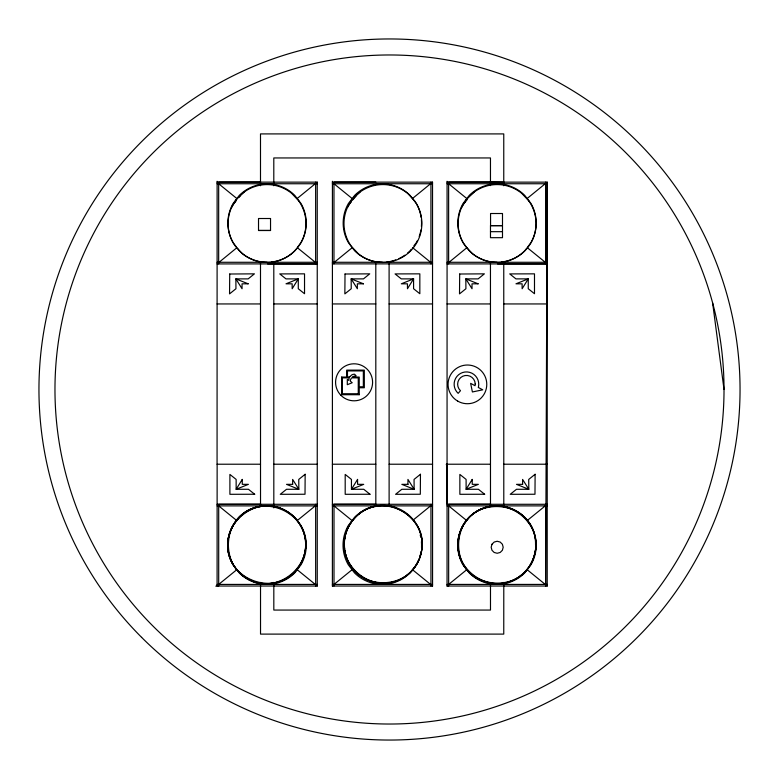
<?xml version="1.0" encoding="UTF-8"?>
<svg xmlns="http://www.w3.org/2000/svg" width="779" height="779" viewBox="0 0 779 779"><rect width="100%" height="100%" fill="white"/><g stroke="black" fill="none" stroke-linecap="round" stroke-linejoin="round"><path stroke-width="1.17" d="M260.498 261.52L260.527 506.642M260.498 185.753L260.498 133.91L503.76 133.91L503.76 185.753M273.799 261.52L273.818 507.889M273.799 185.753L273.799 157.952L490.468 157.952L490.468 185.606M217.137 464.216L217.088 586.022L317.257 586.022L317.238 182.14L217.068 182.14M332.419 181.293L332.39 586.022L432.559 586.022L432.53 182.14L332.37 182.14M490.458 261.52L490.488 506.642M503.76 261.52L503.789 506.691M466.903 247.664L447.029 263.925L547.248 263.877L527.188 247.605L530.966 242.678A39.193 39.193 0 0 0 530.966 203.485L524.734 195.373A39.193 39.193 0 0 0 469.309 195.373L463.077 203.485A39.193 39.193 0 0 0 463.077 242.678L469.309 250.799A39.193 39.193 0 0 0 497.021 262.28M447.078 181.293L447.049 586.022L547.218 586.022L547.199 182.14L447.029 182.14M535.397 549.847C528.113 599.752 453.67 590.881 458.403 540.86M535.543 544.784C536.429 497.021 463.778 492.503 458.558 539.808M230 532.339C214.137 578.125 282.134 605.001 302.223 560.734C322.584 511.92 249.446 482.24 230.418 531.317M351.533 521.609C322.779 563.85 383.735 607.786 414.72 567.161C443.475 524.919 382.518 480.984 351.533 521.609A38.95 38.95 0 0 0 375.838 582.643A38.95 38.95 0 0 0 420.884 534.822A38.95 38.95 0 0 0 358.506 514.208M465.316 522.008C436.571 564.249 497.518 608.185 528.503 567.55C557.258 525.309 496.311 481.373 465.316 522.008A38.95 38.95 0 0 0 489.621 583.043A38.95 38.95 0 0 0 534.667 535.212A38.95 38.95 0 0 0 472.288 514.607M231.509 207.555L236.855 198.898L244.255 191.936M347.415 207.555L352.76 198.898L360.161 191.936M461.567 207.535L466.913 198.888L474.314 191.916M376.89 582.828C360.726 580.034 346.976 566.645 344.824 550.227C350.54 593.306 414.944 593.608 421.566 550.626C429.112 511.735 374.115 488.491 352.02 521.414M351.417 522.242C345.73 529.798 343.354 539.828 344.737 549.166M296.001 249.202L294.774 250.799A39.193 39.193 0 0 1 271.608 262.007M411.302 249.202L410.075 250.799A39.193 39.193 0 0 1 407.563 253.097M413.785 245.96L416.298 242.678A39.193 39.193 0 0 0 417.378 240.682M235.511 522.232L232.989 525.523A39.262 39.262 0 0 0 232.989 564.785L239.231 572.916A39.262 39.262 0 0 0 294.754 572.916L300.996 564.785A39.262 39.262 0 0 0 300.996 525.523L294.754 517.383A39.262 39.262 0 0 0 239.231 517.383L236.777 520.586L218.695 505.883M526.575 248.404L524.734 250.799A39.193 39.193 0 0 1 501.569 262.007M467.351 519.788L469.192 517.383A39.262 39.262 0 0 1 524.725 517.383L530.957 525.523A39.262 39.262 0 0 1 530.957 564.785L524.725 572.916A39.262 39.262 0 0 1 469.192 572.916L462.95 564.785A39.262 39.262 0 0 1 462.95 525.523L466.738 520.586L448.655 505.883M234.177 203.231L236.3 200.622M239.134 197.155L240.555 195.422M350.083 203.231L351.504 201.488M352.916 199.755L356.461 195.422M464.245 203.212L467.079 199.745M236.943 247.664L217.068 263.925L317.287 263.877L267.557 263.877M297.179 198.509L317.238 182.14M352.244 247.664L332.37 263.877L432.579 263.877L412.519 247.605M412.481 198.509L432.53 182.14M527.14 198.509L547.199 182.14L545.621 586.022L545.621 504.286M236.524 569.381C269.885 608.087 328.105 560.588 296.877 520.138C263.516 481.432 205.296 528.941 236.524 569.381L236.709 569.235M217.088 586.022L219.055 584.416M332.39 586.022L334.357 584.416M447.049 586.022L449.016 584.416M218.695 584.416L236.777 569.722M297.208 520.586L317.257 504.286L217.088 504.286L219.055 505.883M333.996 584.416L352.079 569.722M413.415 519.846L432.559 504.286L332.39 504.286L334.357 505.883M448.655 584.416L466.738 569.722M527.179 520.586L547.218 504.286L447.049 504.286L449.016 505.883M490.488 464.216L446.386 464.216L446.386 464.781L446.61 464.216M262.776 506.009C218.344 510.44 216.377 576.129 260.459 583.208M379.198 505.639C358.116 507.596 341.387 528.444 344.649 549.448M492.99 506.029C448.558 510.459 446.591 576.148 490.673 583.228M254.714 494.246L229.902 494.305L229.902 474.43L236.144 479.426L236.144 489.28L248.452 489.28L254.655 494.246M370.015 494.246L345.194 494.305L345.194 474.43L351.446 479.426L351.446 489.28L363.754 489.28L369.957 494.246M484.674 494.246L459.863 494.305L459.863 474.43L466.105 479.426L466.105 489.28L478.413 489.28L484.616 494.246M260.498 182.091L218.665 182.14L218.665 263.877M375.799 182.091L333.967 182.14L333.967 263.877M490.468 182.091L448.626 182.14L448.626 263.877M260.527 504.237L218.695 504.286L218.695 586.022M490.488 504.237L448.655 504.286L448.655 586.022M217.117 181.293L217.068 464.216L260.527 464.216M217.068 183.747L317.238 183.747M332.37 183.747L432.53 183.747M447.029 183.747L547.199 183.747M490.478 225.637L502.494 225.637L490.478 225.657L490.478 237.683L502.494 237.683L502.494 213.514L490.556 213.514L490.556 225.53M258.589 230.418L270.537 230.418M490.478 231.675L502.494 231.675M217.068 262.28L317.238 262.28M332.37 262.28L432.53 262.28M447.029 262.28L547.199 262.28M497.518 263.877L547.248 263.877M217.068 303.946L260.507 303.946M273.799 303.946L317.287 303.946M332.37 303.946L375.809 303.946M389.101 303.946L432.579 303.946M447.029 303.946L490.468 303.946M503.76 303.946L547.248 303.946M341.611 377.075L346.694 377.075L346.694 370.132L364.319 370.132L364.329 387.757L359.236 387.757L359.236 394.71L341.611 394.71L341.611 377.075L342.4 377.864L342.4 393.736L358.262 393.736L359.236 394.71M342.4 377.864L349.158 377.864L348.749 380.405L347.298 379.412L347.298 384.699L352.215 382.742L350.287 381.106A5.765 5.765 0 0 1 351.241 378.419L351.689 377.864L358.262 377.864L358.262 393.736M273.818 464.216L317.287 464.216M332.37 464.216L375.819 464.216M389.12 464.216L432.579 464.216M503.779 464.216L547.248 464.216M447.049 503.429L447.097 464.216M217.088 505.883L317.257 505.883M332.39 505.883L432.559 505.883M447.049 505.883L547.218 505.883M217.088 584.416L317.257 584.416M332.39 584.416L432.559 584.416M447.049 584.416L547.218 584.416M216.63 585.642L215.851 586.236M490.468 181.994L503.76 182.14M448.626 183.747L466.855 198.567M333.967 183.747L352.196 198.567M218.665 183.747L236.894 198.567M527.179 569.722L547.218 586.022M333.996 505.883L352.079 520.586M412.51 569.722L432.559 586.022M297.208 569.722L317.257 586.022M317.287 263.877L297.218 247.605L300.996 242.678A39.193 39.193 0 0 0 300.996 203.485L294.774 195.373A39.193 39.193 0 0 0 239.348 195.373L233.116 203.485A39.193 39.193 0 0 0 233.116 242.678L236.3 246.826M237.537 248.443L239.348 250.799A39.193 39.193 0 0 0 267.061 262.28M712.629 302.924L724.022 389.5A334.522 334.522 0 0 1 222.239 679.21A334.522 334.522 0 0 1 222.239 99.79A334.522 334.522 0 0 1 724.022 389.5M545.592 182.14L545.592 263.877M503.789 582.419L503.76 634.106L260.527 634.106L260.527 582.419M490.488 583.617L490.488 610.064L273.818 610.064L273.818 582.41M430.933 182.14L430.933 263.877M430.953 504.286L430.953 586.022M389.101 263.877L389.12 504.286M375.799 263.877L375.829 504.237L333.996 504.286L333.996 586.022M315.631 182.14L315.631 263.877M315.651 504.286L315.651 586.022M421.41 541.736A39.262 39.262 0 0 1 421.497 547.423M420.962 551.98A39.262 39.262 0 0 1 419.569 557.491M418.79 559.643A39.262 39.262 0 0 1 416.298 564.785L410.056 572.916A39.262 39.262 0 0 1 354.533 572.916L348.291 564.785A39.262 39.262 0 0 1 348.291 525.523L354.533 517.383A39.262 39.262 0 0 1 377.737 506.155M420.222 534.988A39.262 39.262 0 0 1 420.748 537.198M420.952 229.902A39.193 39.193 0 0 1 419.19 236.475M404.837 255.191A39.193 39.193 0 0 1 398.936 258.599M395.751 259.913A39.193 39.193 0 0 1 386.91 262.007M382.362 262.28A39.193 39.193 0 0 1 354.649 250.799L348.417 242.678A39.193 39.193 0 0 1 348.417 203.485L354.649 195.373A39.193 39.193 0 0 1 410.075 195.373L416.298 203.485A39.193 39.193 0 0 1 421.137 217.399M421.4 219.678A39.193 39.193 0 0 1 421.4 226.494M305.154 474.275L305.017 494.246L280.284 494.305L286.526 489.28L298.834 489.28L298.756 479.426L305.154 474.275M420.456 474.275L420.319 494.246L395.586 494.305L401.828 489.28L414.136 489.28L414.058 479.426L420.456 474.275M535.115 474.275L534.978 494.246L510.245 494.305L516.496 489.28L528.805 489.28L528.717 479.426L535.115 474.275M229.717 274.013L229.552 293.887L235.949 288.736L235.862 278.882L248.17 278.882L254.421 273.848L229.717 274.013M345.019 274.013L344.854 293.887L351.241 288.736L351.163 278.882L363.472 278.882L369.723 273.848L345.019 274.013M459.678 274.013L459.513 293.887L465.91 288.736L465.823 278.882L478.131 278.882L484.382 273.848L459.678 274.013M475.229 383.872L475.063 385.722L470.623 383.346L472.405 391.964L482.737 389.821L478.257 387.426L478.472 386.842A12.318 12.318 0 0 0 462.677 372.508A12.318 12.318 0 0 0 458.159 393.346L460.477 390.698A8.793 8.793 0 0 1 462.745 376.247A8.793 8.793 0 0 1 475.229 383.872M491.977 544.248L491.169 547.257L491.977 550.266L494.168 552.467L497.177 553.265L500.186 552.467L502.387 550.266L503.185 547.257L502.387 544.248L500.186 542.057L497.177 541.249L494.168 542.057L491.977 544.248M349.722 376.763L347.473 377.075L347.473 370.911L363.345 370.911L363.345 386.783L359.236 386.783L359.236 377.075L352.517 377.075L353.374 376.53A5.765 5.765 0 0 1 356.149 375.877L354.62 374.222A5.765 5.765 0 0 0 351.845 374.865L349.722 376.763M298.279 278.882L292.174 288.736L292.154 283.829L286.02 283.809L298.279 278.882L298.279 288.736L304.531 293.732L304.531 273.848L279.768 273.916L285.971 278.882L298.279 278.882M242.259 479.426L236.144 489.28L248.413 484.353L242.279 484.334L242.259 479.426M413.581 278.882L407.475 288.736L407.446 283.829L401.321 283.809L413.581 278.882L413.581 288.736L419.832 293.732L419.832 273.848L395.07 273.916L401.273 278.882L413.581 278.882M357.561 479.426L351.446 489.28L363.715 484.353L357.58 484.334L357.561 479.426M528.25 278.882L522.134 288.736L522.115 283.829L515.98 283.809L528.25 278.882L528.25 288.736L534.491 293.732L534.491 273.848L509.739 273.916L515.941 278.882L528.25 278.882M472.22 479.426L466.105 489.28L478.374 484.353L472.24 484.334L472.22 479.426M248.17 283.809L242.045 283.819L242.055 288.736L235.862 278.882L248.17 283.809M363.472 283.809L357.347 283.819L357.357 288.736L351.163 278.882L363.472 283.809M478.131 283.809L472.006 283.819L472.025 288.736L465.823 278.882L478.131 283.809M292.661 484.343L286.526 484.353L298.834 489.28L292.641 479.426L292.661 484.343M407.962 484.343L401.828 484.353L414.136 489.28L407.943 479.426L407.962 484.343M522.621 484.343L516.496 484.353L528.805 489.28L522.602 479.426L522.621 484.343M270.537 218.51L258.521 218.51L258.521 230.526L270.537 230.526L270.537 218.51M528.688 200.739L521.716 193.338A38.95 38.95 0 0 0 465.491 246.281L472.464 253.691A38.95 38.95 0 0 0 528.688 200.739M414.525 200.748L407.563 193.348A38.95 38.95 0 0 0 351.339 246.3L358.311 253.701A38.95 38.95 0 0 0 414.525 200.748M298.62 200.748L291.648 193.348A38.95 38.95 0 0 0 235.433 246.3L242.405 253.701A38.95 38.95 0 0 0 298.62 200.748M141.622 637.378A350.55 350.55 0 0 0 728.102 480.224A350.55 350.55 0 0 0 298.776 50.898A350.55 350.55 0 0 0 141.622 637.378M340.998 395.391A18.511 18.511 0 0 0 371.963 387.095A18.511 18.511 0 0 0 349.294 364.426A18.511 18.511 0 0 0 340.998 395.391M243.924 576.353A38.95 38.95 0 0 0 305.446 548.689A38.95 38.95 0 0 0 250.721 509.242A38.95 38.95 0 0 0 243.924 576.353M457.74 401.127A19.348 19.348 0 0 0 486.768 384.368A19.348 19.348 0 0 0 457.74 367.61A19.348 19.348 0 0 0 457.74 401.127"/></g></svg>
